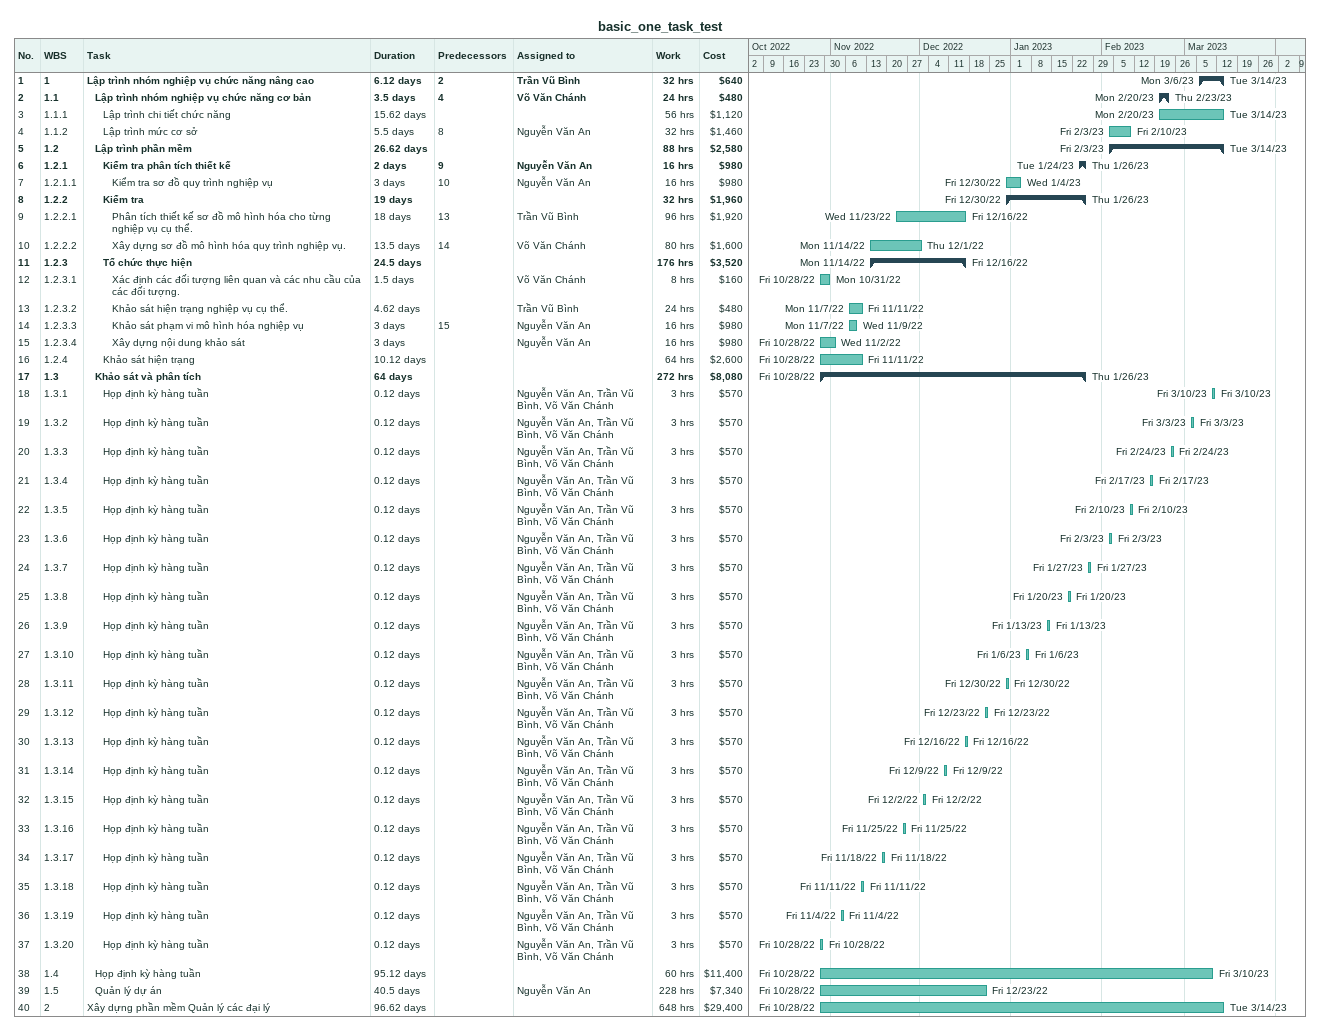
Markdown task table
basic_one_task_test

| ID | WBS | Task | Duration | Start | Finish | Predecessors | Resources | Work (h) | Cost ($) |
|---|---|---|---|---|---|---|---|---|---|
| 1 | 1 | **Lập trình nhóm nghiệp vụ chức năng nâng cao** | 6.12d | 2023-03-06 | 2023-03-14 | 2 | Trần Vũ Bình | 32 | 640 |
| 2 | 1.1 | **Lập trình nhóm nghiệp vụ chức năng cơ bản** | 3.5d | 2023-02-20 | 2023-02-23 | 4 | Võ Văn Chánh | 24 | 480 |
| 3 | 1.1.1 | Lập trình chi tiết chức năng | 15.62d | 2023-02-20 | 2023-03-14 |  |  | 56 | 1120 |
| 4 | 1.1.2 | Lập trình mức cơ sở | 5.5d | 2023-02-03 | 2023-02-10 | 8 | Nguyễn Văn An | 32 | 1460 |
| 5 | 1.2 | **Lập trình phần mềm** | 26.62d | 2023-02-03 | 2023-03-14 |  |  | 88 | 2580 |
| 6 | 1.2.1 | **Kiểm tra phân tích thiết kế** | 2d | 2023-01-24 | 2023-01-26 | 9 | Nguyễn Văn An | 16 | 980 |
| 7 | 1.2.1.1 | Kiểm tra sơ đồ quy trình nghiệp vụ | 3d | 2022-12-30 | 2023-01-04 | 10 | Nguyễn Văn An | 16 | 980 |
| 8 | 1.2.2 | **Kiểm tra** | 19d | 2022-12-30 | 2023-01-26 |  |  | 32 | 1960 |
| 9 | 1.2.2.1 | Phân tích thiết kế sơ đồ mô hình hóa cho từng nghiệp vụ cụ thể. | 18d | 2022-11-23 | 2022-12-16 | 13 | Trần Vũ Bình | 96 | 1920 |
| 10 | 1.2.2.2 | Xây dựng sơ đồ mô hình hóa quy trình nghiệp vụ. | 13.5d | 2022-11-14 | 2022-12-01 | 14 | Võ Văn Chánh | 80 | 1600 |
| 11 | 1.2.3 | **Tổ chức thực hiện** | 24.5d | 2022-11-14 | 2022-12-16 |  |  | 176 | 3520 |
| 12 | 1.2.3.1 | Xác định các đối tượng liên quan và các nhu cầu của các đối tượng. | 1.5d | 2022-10-28 | 2022-10-31 |  | Võ Văn Chánh | 8 | 160 |
| 13 | 1.2.3.2 | Khảo sát hiện trạng nghiệp vụ cụ thể. | 4.62d | 2022-11-07 | 2022-11-11 |  | Trần Vũ Bình | 24 | 480 |
| 14 | 1.2.3.3 | Khảo sát phạm vi mô hình hóa nghiệp vụ | 3d | 2022-11-07 | 2022-11-09 | 15 | Nguyễn Văn An | 16 | 980 |
| 15 | 1.2.3.4 | Xây dựng nội dung khảo sát | 3d | 2022-10-28 | 2022-11-02 |  | Nguyễn Văn An | 16 | 980 |
| 16 | 1.2.4 | Khảo sát hiện trạng | 10.12d | 2022-10-28 | 2022-11-11 |  |  | 64 | 2600 |
| 17 | 1.3 | **Khảo sát và phân tích** | 64d | 2022-10-28 | 2023-01-26 |  |  | 272 | 8080 |
| 18 | 1.3.1 | Họp định kỳ hàng tuần | 0.12d | 2023-03-10 | 2023-03-10 |  | Nguyễn Văn An, Trần Vũ Bình, Võ Văn Chánh | 3 | 570 |
| 19 | 1.3.2 | Họp định kỳ hàng tuần | 0.12d | 2023-03-03 | 2023-03-03 |  | Nguyễn Văn An, Trần Vũ Bình, Võ Văn Chánh | 3 | 570 |
| 20 | 1.3.3 | Họp định kỳ hàng tuần | 0.12d | 2023-02-24 | 2023-02-24 |  | Nguyễn Văn An, Trần Vũ Bình, Võ Văn Chánh | 3 | 570 |
| 21 | 1.3.4 | Họp định kỳ hàng tuần | 0.12d | 2023-02-17 | 2023-02-17 |  | Nguyễn Văn An, Trần Vũ Bình, Võ Văn Chánh | 3 | 570 |
| 22 | 1.3.5 | Họp định kỳ hàng tuần | 0.12d | 2023-02-10 | 2023-02-10 |  | Nguyễn Văn An, Trần Vũ Bình, Võ Văn Chánh | 3 | 570 |
| 23 | 1.3.6 | Họp định kỳ hàng tuần | 0.12d | 2023-02-03 | 2023-02-03 |  | Nguyễn Văn An, Trần Vũ Bình, Võ Văn Chánh | 3 | 570 |
| 24 | 1.3.7 | Họp định kỳ hàng tuần | 0.12d | 2023-01-27 | 2023-01-27 |  | Nguyễn Văn An, Trần Vũ Bình, Võ Văn Chánh | 3 | 570 |
| 25 | 1.3.8 | Họp định kỳ hàng tuần | 0.12d | 2023-01-20 | 2023-01-20 |  | Nguyễn Văn An, Trần Vũ Bình, Võ Văn Chánh | 3 | 570 |
| 26 | 1.3.9 | Họp định kỳ hàng tuần | 0.12d | 2023-01-13 | 2023-01-13 |  | Nguyễn Văn An, Trần Vũ Bình, Võ Văn Chánh | 3 | 570 |
| 27 | 1.3.10 | Họp định kỳ hàng tuần | 0.12d | 2023-01-06 | 2023-01-06 |  | Nguyễn Văn An, Trần Vũ Bình, Võ Văn Chánh | 3 | 570 |
| 28 | 1.3.11 | Họp định kỳ hàng tuần | 0.12d | 2022-12-30 | 2022-12-30 |  | Nguyễn Văn An, Trần Vũ Bình, Võ Văn Chánh | 3 | 570 |
| 29 | 1.3.12 | Họp định kỳ hàng tuần | 0.12d | 2022-12-23 | 2022-12-23 |  | Nguyễn Văn An, Trần Vũ Bình, Võ Văn Chánh | 3 | 570 |
| 30 | 1.3.13 | Họp định kỳ hàng tuần | 0.12d | 2022-12-16 | 2022-12-16 |  | Nguyễn Văn An, Trần Vũ Bình, Võ Văn Chánh | 3 | 570 |
| 31 | 1.3.14 | Họp định kỳ hàng tuần | 0.12d | 2022-12-09 | 2022-12-09 |  | Nguyễn Văn An, Trần Vũ Bình, Võ Văn Chánh | 3 | 570 |
| 32 | 1.3.15 | Họp định kỳ hàng tuần | 0.12d | 2022-12-02 | 2022-12-02 |  | Nguyễn Văn An, Trần Vũ Bình, Võ Văn Chánh | 3 | 570 |
| 33 | 1.3.16 | Họp định kỳ hàng tuần | 0.12d | 2022-11-25 | 2022-11-25 |  | Nguyễn Văn An, Trần Vũ Bình, Võ Văn Chánh | 3 | 570 |
| 34 | 1.3.17 | Họp định kỳ hàng tuần | 0.12d | 2022-11-18 | 2022-11-18 |  | Nguyễn Văn An, Trần Vũ Bình, Võ Văn Chánh | 3 | 570 |
| 35 | 1.3.18 | Họp định kỳ hàng tuần | 0.12d | 2022-11-11 | 2022-11-11 |  | Nguyễn Văn An, Trần Vũ Bình, Võ Văn Chánh | 3 | 570 |
| 36 | 1.3.19 | Họp định kỳ hàng tuần | 0.12d | 2022-11-04 | 2022-11-04 |  | Nguyễn Văn An, Trần Vũ Bình, Võ Văn Chánh | 3 | 570 |
| 37 | 1.3.20 | Họp định kỳ hàng tuần | 0.12d | 2022-10-28 | 2022-10-28 |  | Nguyễn Văn An, Trần Vũ Bình, Võ Văn Chánh | 3 | 570 |
| 38 | 1.4 | Họp định kỳ hàng tuần | 95.12d | 2022-10-28 | 2023-03-10 |  |  | 60 | 11400 |
| 39 | 1.5 | Quản lý dự án | 40.5d | 2022-10-28 | 2022-12-23 |  | Nguyễn Văn An | 228 | 7340 |
| 40 | 2 | Xây dựng phần mềm Quản lý các đại lý | 96.62d | 2022-10-28 | 2023-03-14 |  |  | 648 | 29400 |
